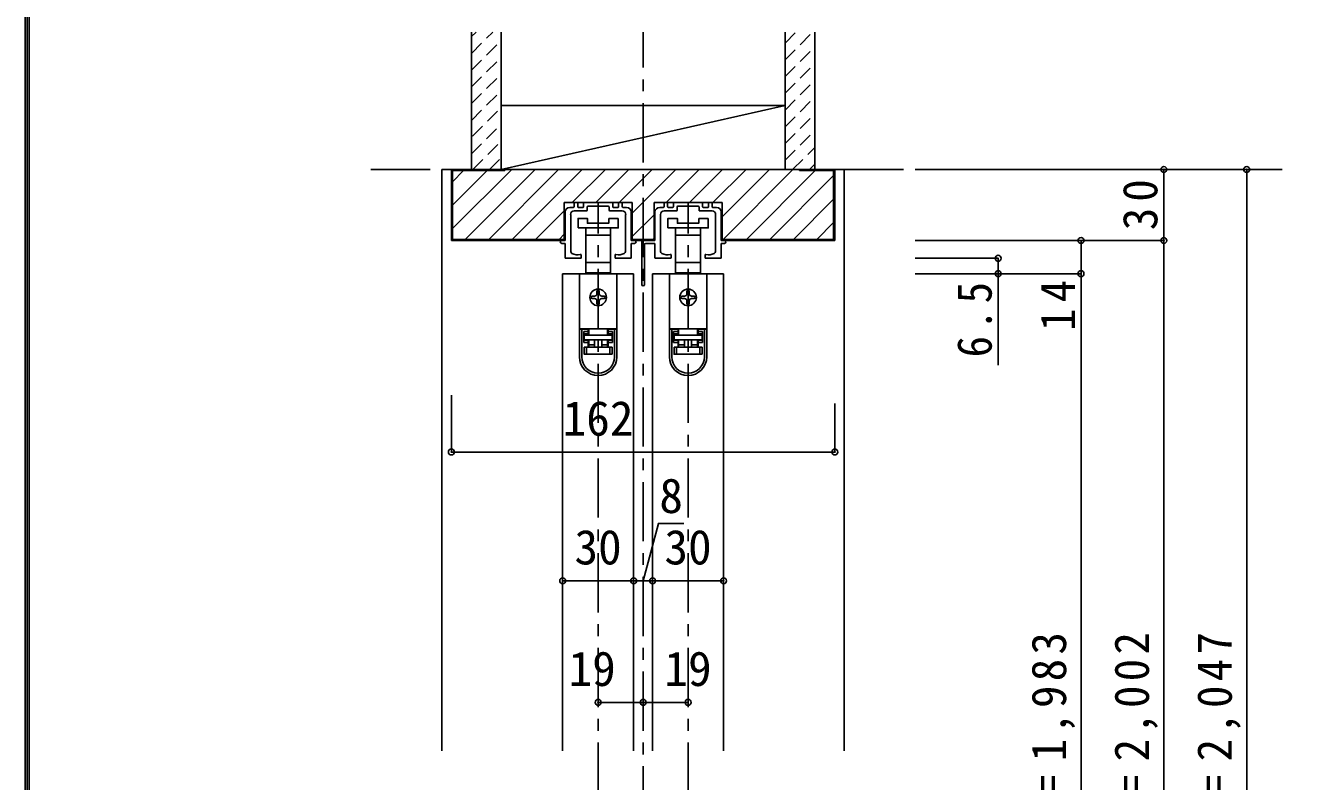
# Model space of a CAD drawing. Units: millimetres, scale not verified. Extents: x -973 to 977, y -718 to 696.
# Drawn here: x -973 to -438, y -319 to 0 of the extents above; entities that cross this region are included whole.
import ezdxf
from ezdxf.enums import TextEntityAlignment as Align

# ---------------------------------------------------------------- set-up
doc = ezdxf.new("R2010")
doc.units = ezdxf.units.MM
doc.header["$LTSCALE"] = 5
doc.header["$PDMODE"] = 32
doc.header["$PDSIZE"] = 2.5
doc.linetypes.add('CHAIN1', pattern=[8, 5, -1, 1, -1])
doc.linetypes.add('DASHED1', pattern=[1.8, 1.2, -0.6])
for name, color, linetype in [('0-1_通り芯', 4, 'CHAIN1'), ('0-2_柱', 3, 'Continuous'), ('0-3_仕上げ', 2, 'Continuous'), ('0-4_枠', 3, 'Continuous'), ('0-6_扉', 6, 'Continuous'), ('0-7_金物', 7, 'Continuous'), ('0-B_寸法', 7, 'Continuous'), ('0-C_ハッチ', 4, 'DASHED1'), ('F-1_枠', 6, 'Continuous')]:
    doc.layers.add(name, color=color, linetype=linetype)
doc.styles.add('ＭＳ ゴシック', font='')
doc.styles.get('ＭＳ ゴシック').set_extended_font_data('MS Gothic')

# ---------------------------------------------------------------- blocks, each defined once
blk = doc.blocks.new('下荷重(戸車)')
at = {"layer": '0-7_金物'}
for p, q in [((8.5, 37.107), (4.5, 37.107)), ((5.25, 30.107), (5.25, 33.107)), ((-5.25, 30.107), (0, 30.107)), ((0, 30.107), (5.25, 30.107)), ((5.25, 18.507), (5.25, 30.107)), ((0, 18.507), (-5.25, 18.507)), ((-5.25, 18.507), (-5.25, 14.107)), ((5.25, 18.507), (0, 18.507)), ((5.25, 14.107), (5.25, 18.507)), ((7.9, 13.807), (-7.9, 13.807)), ((-7.9, 13.807), (-7.9, -9.493)), ((-5.25, 14.107), (-4, 14.107)), ((-4, 14.107), (-4, 13.807)), ((4, 14.107), (-4, 14.107)), ((4, 14.107), (5.25, 14.107)), ((4, 13.807), (4, 14.107)), ((7.9, 13.807), (7.9, -9.493)), ((-0.5, 6.307), (-0.5, 5.307)), ((0.5, 5.307), (0.5, 6.307)), ((-1.5, 4.307), (-2.5, 4.307)), ((-2.5, 3.307), (-1.5, 3.307)), ((-0.5, 2.307), (-0.5, 1.307)), ((0.5, 1.307), (0.5, 2.307)), ((2.5, 4.307), (1.5, 4.307)), ((1.5, 3.307), (2.5, 3.307)), ((7.9, -9.493), (-7.9, -9.493)), ((-7.9, -9.493), (-7.9, -9.593)), ((-6.9, -9.593), (-7.9, -9.593)), ((-7.9, -9.593), (-7.9, -21.293)), ((-4.2, -9.593), (-6.9, -9.593)), ((-6.9, -21.293), (-6.9, -9.593)), ((-6.1, -10.593), (-6.1, -15.293)), ((-6.1, -10.593), (-4.2, -10.593)), ((-4.9, -9.593), (-4.9, -9.493)), ((-4.2, -9.593), (-4.2, -10.593)), ((-4, -11.693), (-4, -9.493)), ((4, -9.493), (4, -11.693)), ((6.9, -9.593), (4.2, -9.593)), ((4.2, -10.593), (4.2, -9.593)), ((4.2, -11.593), (4.2, -10.593)), ((4.2, -10.593), (6.1, -10.593)), ((4.9, -9.493), (4.9, -9.593)), ((6.1, -15.293), (6.1, -10.593)), ((6.9, -9.593), (6.9, -21.293)), ((7.9, -9.593), (6.9, -9.593)), ((7.9, -9.493), (7.9, -9.593)), ((7.9, -21.293), (7.9, -9.593)), ((-6.1, -14.293), (-4.2, -14.293)), ((-4.2, -15.293), (-6.1, -15.293)), ((-5.9, -11.693), (-5.9, -12.193)), ((-4, -11.693), (-5.9, -11.693)), ((-5.9, -12.193), (5.9, -12.193)), ((-5.9, -14.193), (-5.9, -12.193)), ((5.9, -14.193), (-5.9, -14.193)), ((-4.2, -14.293), (-4.2, -15.293)), ((-4.2, -15.293), (-4.2, -17.193)), ((-4, -16.193), (-4, -14.193)), ((-1.5, -14.193), (-1.5, -17.193)), ((1.5, -14.193), (1.5, -17.193)), ((5.9, -11.693), (4, -11.693)), ((6.1, -11.593), (4.2, -11.593)), ((6.1, -15.293), (4.2, -15.293)), ((4.2, -17.193), (4.2, -15.293)), ((5.9, -12.193), (5.9, -11.693)), ((5.9, -12.193), (5.9, -14.193)), ((-5.9, -17.193), (-4.9, -17.193)), ((-4.9, -17.193), (4.9, -17.193)), ((-4.9, -17.193), (-4.9, -20.193)), ((4.9, -20.193), (-4.9, -20.193)), ((1.5, -16.193), (4, -16.193)), ((4.9, -17.193), (5.9, -17.193)), ((5.9, -17.193), (5.9, -20.193))]:
    blk.add_line(p, q, dxfattribs=at)
for points in [[(-8.5, 33.107), (0, 33.107), (8.5, 33.107), (8.5, 37.107)], [(4.5, 37.107), (4.5, 35.107), (-4.5, 35.107), (-4.5, 37.107), (-8.5, 37.107), (-8.5, 33.107)], [(-5.25, 33.107), (-5.25, 30.107), (-5.25, 18.507)], [(-4.2, -10.593), (-4.2, -11.593), (-6.1, -11.593)], [(4, -14.193), (4, -16.193), (4, -17.193)], [(4.2, -15.293), (4.2, -14.293), (6.1, -14.293)], [(-4.9, -20.193), (-5.9, -20.193), (-5.9, -17.193)], [(-4, -17.193), (-4, -16.193), (-1.5, -16.193)], [(5.9, -20.193), (4.9, -20.193), (4.9, -17.193)]]:
    blk.add_lwpolyline(points, dxfattribs=at)
blk.add_circle((0, 3.807), 3.5, dxfattribs=at)
for centre, radius, start, end in [((0, 6.307), 0.5, 90, 180), ((0, 6.307), 0.5, 0, 90), ((-2.5, 3.807), 0.5, 90, 180), ((-2.5, 3.807), 0.5, 180, 270), ((-1.5, 5.307), 1, 270, 0), ((-1.5, 2.307), 1, 0, 90), ((0, 1.307), 0.5, 180, 270), ((0, 1.307), 0.5, 270, 0), ((1.5, 5.307), 1, 180, 270), ((1.5, 2.307), 1, 90, 180), ((2.5, 3.807), 0.5, 0, 90), ((2.5, 3.807), 0.5, 270, 0), ((0, -21.293), 7.9, 180, 0), ((0, -21.293), 6.9, 180, 0)]:
    blk.add_arc(centre, radius, start, end, dxfattribs=at)
blk = doc.blocks.new('03')
at = {"layer": '0-B_寸法'}
for p, q in [((-13.079, 5.476), (-13.079, -6.524)), ((-11.079, 7.476), (-9.529, 7.476)), ((-9.229, 7.776), (-9.229, 9.176)), ((-9.229, 5.976), (-4.029, 5.976)), ((-8.029, 9.476), (-8.929, 9.476)), ((-7.729, 7.776), (-7.729, 9.176)), ((-5.529, 7.476), (-7.429, 7.476)), ((-5.229, 9.176), (-5.229, 7.776)), ((-4.929, 9.476), (6.771, 9.476)), ((-3.729, 6.276), (-3.729, 7.676)), ((-3.429, 7.976), (0.621, 7.976)), ((0.921, 8.276), (0.621, 7.976)), ((0.921, 8.276), (1.221, 7.976)), ((5.271, 7.976), (1.221, 7.976)), ((5.571, 6.276), (5.571, 7.676)), ((11.071, 5.976), (5.871, 5.976)), ((7.071, 9.176), (7.071, 7.776)), ((7.371, 7.476), (9.271, 7.476)), ((9.571, 7.776), (9.571, 9.176)), ((9.871, 9.476), (10.771, 9.476)), ((11.071, 7.776), (11.071, 9.176)), ((12.921, 7.476), (11.371, 7.476)), ((14.921, 5.476), (14.921, -6.524)), ((-10.679, -11.096), (-10.679, 4.476)), ((12.521, -11.096), (12.521, 4.476)), ((-18.679, -25.124), (-18.679, -7.024)), ((-18.179, -6.524), (-13.079, -6.524)), ((-17.479, -25.124), (-17.479, -8.224)), ((-16.979, -7.724), (-13.079, -7.724)), ((-13.079, -13.724), (-13.079, -7.724)), ((16.321, -6.524), (14.921, -6.524)), ((16.321, -7.724), (14.921, -7.724)), ((14.921, -13.724), (14.921, -7.724)), ((-12.779, -14.024), (-6.529, -14.024)), ((-6.229, -13.724), (-6.229, -12.649)), ((8.071, -13.724), (8.071, -12.649)), ((14.621, -14.024), (8.371, -14.024))]:
    blk.add_line(p, q, dxfattribs=at)
for centre, radius, start, end in [((-11.079, 5.476), 2, 90, 180), ((-9.229, 4.476), 1.5, 90, 180), ((-9.529, 7.776), 0.3, 270, 0), ((-8.929, 9.176), 0.3, 90, 180), ((-8.029, 9.176), 0.3, 0, 90), ((-7.429, 7.776), 0.3, 180, 270), ((-5.529, 7.776), 0.3, 270, 0), ((-4.929, 9.176), 0.3, 90, 180), ((-4.029, 6.276), 0.3, 270, 0), ((-3.429, 7.676), 0.3, 90, 180), ((5.271, 7.676), 0.3, 0, 90), ((5.871, 6.276), 0.3, 180, 270), ((6.771, 9.176), 0.3, 0, 90), ((7.371, 7.776), 0.3, 180, 270), ((9.271, 7.776), 0.3, 270, 0), ((9.871, 9.176), 0.3, 90, 180), ((10.771, 9.176), 0.3, 0, 90), ((11.371, 7.776), 0.3, 180, 270), ((11.071, 4.476), 1.5, 0, 90), ((12.921, 5.476), 2, 0, 90), ((-18.179, -7.024), 0.5, 90, 180), ((-16.979, -8.224), 0.5, 90, 180), ((16.321, -7.124), 0.6, 0, 90), ((16.321, -7.124), 0.6, 270, 0), ((-12.779, -13.724), 0.3, 180, 270), ((-9.679, -11.096), 1, 180, 243.25632), ((-7.879, -7.524), 5, 243.25632, 284.75682), ((-6.529, -12.649), 0.3, 0, 104.75682), ((-6.529, -13.724), 0.3, 270, 0), ((8.371, -12.649), 0.3, 75.24318, 180), ((8.371, -13.724), 0.3, 180, 270), ((9.721, -7.524), 5, 255.24318, 296.74368), ((11.521, -11.096), 1, 296.74368, 0), ((14.621, -13.724), 0.3, 270, 0), ((-18.079, -25.124), 0.6, 180, 0)]:
    blk.add_arc(centre, radius, start, end, dxfattribs=at)
blk = doc.blocks.new('02')
at = {"layer": '0-B_寸法'}
for p, q in [((-12, 6.623), (-10.45, 6.623)), ((-10.15, 6.923), (-10.15, 8.323)), ((-8.95, 8.623), (-9.85, 8.623)), ((-8.65, 6.923), (-8.65, 8.323)), ((-6.45, 6.623), (-8.35, 6.623)), ((-6.15, 8.323), (-6.15, 6.923)), ((-5.85, 8.623), (5.85, 8.623)), ((-4.65, 5.423), (-4.65, 6.823)), ((-4.35, 7.123), (-0.3, 7.123)), ((0, 7.423), (-0.3, 7.123)), ((0, 7.423), (0.3, 7.123)), ((4.35, 7.123), (0.3, 7.123)), ((4.65, 5.423), (4.65, 6.823)), ((6.15, 8.323), (6.15, 6.923)), ((6.45, 6.623), (8.35, 6.623)), ((8.65, 6.923), (8.65, 8.323)), ((8.95, 8.623), (9.85, 8.623)), ((10.15, 6.923), (10.15, 8.323)), ((12, 6.623), (10.45, 6.623)), ((-14, 4.623), (-14, -7.377)), ((-11.6, -11.949), (-11.6, 3.623)), ((-10.15, 5.123), (-4.95, 5.123)), ((10.15, 5.123), (4.95, 5.123)), ((11.6, -11.949), (11.6, 3.623)), ((14, 4.623), (14, -7.377)), ((-15.4, -7.377), (-14, -7.377)), ((-15.4, -8.577), (-14, -8.577)), ((-14, -14.577), (-14, -8.577)), ((15.4, -7.377), (14, -7.377)), ((15.4, -8.577), (14, -8.577)), ((14, -14.577), (14, -8.577)), ((-13.7, -14.877), (-7.45, -14.877)), ((-7.15, -14.577), (-7.15, -13.502)), ((7.15, -14.577), (7.15, -13.502)), ((13.7, -14.877), (7.45, -14.877))]:
    blk.add_line(p, q, dxfattribs=at)
for centre, radius, start, end in [((-12, 4.623), 2, 90, 180), ((-10.45, 6.923), 0.3, 270, 0), ((-9.85, 8.323), 0.3, 90, 180), ((-8.95, 8.323), 0.3, 0, 90), ((-8.35, 6.923), 0.3, 180, 270), ((-6.45, 6.923), 0.3, 270, 0), ((-5.85, 8.323), 0.3, 90, 180), ((-4.95, 5.423), 0.3, 270, 0), ((-4.35, 6.823), 0.3, 90, 180), ((4.35, 6.823), 0.3, 0, 90), ((4.95, 5.423), 0.3, 180, 270), ((5.85, 8.323), 0.3, 0, 90), ((6.45, 6.923), 0.3, 180, 270), ((8.35, 6.923), 0.3, 270, 0), ((8.95, 8.323), 0.3, 90, 180), ((9.85, 8.323), 0.3, 0, 90), ((10.45, 6.923), 0.3, 180, 270), ((12, 4.623), 2, 0, 90), ((-10.15, 3.623), 1.5, 90, 180), ((10.15, 3.623), 1.5, 0, 90), ((-15.4, -7.977), 0.6, 90, 180), ((-15.4, -7.977), 0.6, 180, 270), ((15.4, -7.977), 0.6, 0, 90), ((15.4, -7.977), 0.6, 270, 0), ((-13.7, -14.577), 0.3, 180, 270), ((-10.6, -11.949), 1, 180, 243.25632), ((-8.8, -8.377), 5, 243.25632, 284.75682), ((-7.45, -13.502), 0.3, 0, 104.75682), ((-7.45, -14.577), 0.3, 270, 0), ((7.45, -13.502), 0.3, 75.24318, 180), ((7.45, -14.577), 0.3, 180, 270), ((8.8, -8.377), 5, 255.24318, 296.74368), ((10.6, -11.949), 1, 296.74368, 0), ((13.7, -14.577), 0.3, 270, 0)]:
    blk.add_arc(centre, radius, start, end, dxfattribs=at)

msp = doc.modelspace()

# ---------------------------------------------------------------- linework, layer by layer
at = {"layer": '0-1_通り芯'}
for p, q in [((-712.347, -577.5), (-712.347, -2.5)), ((-827.347, -60.5), (-438.347, -60.5)), ((-731.347, -567.5), (-731.347, -74.5)), ((-693.347, -567.5), (-693.347, -74.5))]:
    msp.add_line(p, q, dxfattribs=at)
at = {"layer": '0-2_柱', "color": 7}
msp.add_line((-772.347, -60.5), (-652.347, -33.5), dxfattribs=at)
at = {"layer": '0-2_柱'}
for p, q in [((-772.347, -33.5), (-652.347, -33.5)), ((-772.347, -60.5), (-652.347, -60.5))]:
    msp.add_line(p, q, dxfattribs=at)
at = {"layer": '0-3_仕上げ'}
for p, q in [((-784.847, -60.5), (-784.847, -2.5)), ((-772.347, -60.5), (-772.347, -2.5)), ((-652.347, -60.5), (-652.347, -2.5)), ((-639.847, -60.5), (-639.847, -2.5))]:
    msp.add_line(p, q, dxfattribs=at)
at = {"layer": '0-4_枠', "color": 4}
for p, q in [((-797.347, -60.5), (-793.347, -60.5)), ((-797.347, -60.5), (-797.347, -306)), ((-627.347, -60.5), (-631.347, -60.5)), ((-627.347, -306), (-627.347, -60.5))]:
    msp.add_line(p, q, dxfattribs=at)
at = {"layer": '0-4_枠'}
for p, q in [((-793.347, -90.5), (-793.347, -60.5)), ((-631.347, -60.5), (-793.347, -60.5)), ((-792.847, -90), (-792.847, -61)), ((-646.347, -61), (-646.347, -60.5)), ((-646.347, -61), (-631.847, -61)), ((-631.847, -90), (-631.847, -61)), ((-631.347, -90.5), (-631.347, -60.5)), ((-745.747, -90.5), (-745.747, -74.5)), ((-716.947, -74.5), (-745.747, -74.5)), ((-716.947, -90.5), (-716.947, -74.5)), ((-707.747, -90.5), (-707.747, -74.5)), ((-678.947, -74.5), (-707.747, -74.5)), ((-678.947, -90.5), (-678.947, -74.5)), ((-745.747, -90.5), (-793.347, -90.5)), ((-792.847, -90), (-745.747, -90)), ((-707.747, -90), (-716.947, -90)), ((-707.747, -90.5), (-716.947, -90.5)), ((-631.847, -90), (-678.947, -90)), ((-631.347, -90.5), (-678.947, -90.5))]:
    msp.add_line(p, q, dxfattribs=at)
msp.add_lwpolyline([(-770.847, -60.5), (-770.847, -61), (-792.847, -61)], dxfattribs=at)
at = {"layer": '0-6_扉'}
for p, q in [((-716.347, -104.5), (-746.347, -104.5)), ((-746.347, -104.5), (-746.347, -306)), ((-716.347, -104.5), (-716.347, -306)), ((-678.347, -104.5), (-708.347, -104.5)), ((-708.347, -104.5), (-708.347, -306)), ((-678.347, -104.5), (-678.347, -306))]:
    msp.add_line(p, q, dxfattribs=at)
at = {"layer": '0-B_寸法', "color": 4}
for p, q in [((-457.347, -60.5), (-597.347, -60.5)), ((-492.347, -60.5), (-492.347, -90.5)), ((-457.347, -60.5), (-457.347, -555.5)), ((-492.347, -90.5), (-597.347, -90.5)), ((-527.347, -90.5), (-527.347, -104.5)), ((-492.347, -567.5), (-492.347, -90.5)), ((-562.347, -98), (-597.347, -98)), ((-562.347, -98), (-562.347, -143.077)), ((-527.347, -104.5), (-597.347, -104.5)), ((-527.347, -104.5), (-527.347, -547.5)), ((-793.347, -179.804), (-793.347, -155.746)), ((-631.347, -179.804), (-631.347, -159.246)), ((-793.347, -179.804), (-631.347, -179.804)), ((-746.347, -234.173), (-678.347, -234.173)), ((-731.347, -285.499), (-712.347, -285.499)), ((-712.347, -285.499), (-693.347, -285.499))]:
    msp.add_line(p, q, dxfattribs=at)
msp.add_lwpolyline([(-712.347, -234.173), (-705.888, -209.963), (-695.095, -209.963)], dxfattribs=at)
at = {"layer": '0-B_寸法'}
for p in [(-492.347, -60.5), (-457.347, -60.5), (-527.347, -90.5), (-492.347, -90.5), (-562.347, -98), (-562.347, -104.5), (-527.347, -104.5), (-793.347, -179.804), (-631.347, -179.804), (-746.347, -234.173), (-716.347, -234.173), (-708.347, -234.173), (-678.347, -234.173), (-731.347, -285.499), (-712.347, -285.499), (-693.347, -285.499)]:
    msp.add_point(p, dxfattribs=at)
at = {"layer": '0-C_ハッチ'}
for p, q in [((-784.819, -11.466), (-775.853, -2.5)), ((-784.819, -4.395), (-782.924, -2.5)), ((-652.347, -14.174), (-640.673, -2.5)), ((-652.347, -7.103), (-647.744, -2.5)), ((-784.819, -18.537), (-772.319, -6.037)), ((-652.347, -21.246), (-639.847, -8.746)), ((-784.819, -25.608), (-772.319, -13.108)), ((-652.347, -28.317), (-639.847, -15.817)), ((-784.819, -32.679), (-772.319, -20.179)), ((-652.347, -35.388), (-639.847, -22.888)), ((-784.819, -39.751), (-772.319, -27.251)), ((-652.347, -42.459), (-639.847, -29.959)), ((-784.497, -46.5), (-772.319, -34.322)), ((-652.347, -49.53), (-639.847, -37.03)), ((-784.847, -53.921), (-772.319, -41.393)), ((-652.347, -56.601), (-639.847, -44.101)), ((-784.355, -60.5), (-772.319, -48.464)), ((-649.175, -60.5), (-639.847, -51.172)), ((-777.284, -60.5), (-772.319, -55.535)), ((-642.104, -60.5), (-639.847, -58.243))]:
    msp.add_line(p, q, dxfattribs=at)
at = {"layer": '0-C_ハッチ', "linetype": 'Continuous'}
for p, q in [((-792.847, -85.486), (-767.861, -60.5)), ((-792.847, -75.587), (-778.261, -61)), ((-792.847, -65.687), (-788.16, -61)), ((-787.462, -90), (-757.962, -60.5)), ((-777.562, -90), (-748.062, -60.5)), ((-767.663, -90), (-738.163, -60.5)), ((-742.263, -74.5), (-728.263, -60.5)), ((-732.364, -74.5), (-718.364, -60.5)), ((-722.464, -74.5), (-708.464, -60.5)), ((-716.947, -78.882), (-698.565, -60.5)), ((-702.665, -74.5), (-688.665, -60.5)), ((-692.766, -74.5), (-678.766, -60.5)), ((-682.866, -74.5), (-668.866, -60.5)), ((-678.947, -80.48), (-658.967, -60.5)), ((-678.567, -90), (-649.067, -60.5)), ((-668.668, -90), (-639.668, -61)), ((-658.768, -90), (-631.847, -63.079)), ((-648.869, -90), (-631.847, -72.978)), ((-757.763, -90), (-745.747, -77.984)), ((-716.947, -88.782), (-707.747, -79.582)), ((-638.969, -90), (-631.847, -82.878)), ((-747.864, -90), (-745.747, -87.883)), ((-708.266, -90), (-707.747, -89.481))]:
    msp.add_line(p, q, dxfattribs=at)
at = {"layer": 'F-1_枠'}
for p, q in [((-973.347, 695.833), (-973.347, -700.833)), ((-972.514, 695.833), (-972.514, -700.833)), ((-971.68, 695.833), (-971.68, -700.833))]:
    msp.add_line(p, q, dxfattribs=at)

# ---------------------------------------------------------------- block references
at = {"layer": '0-7_金物'}
for name, p in [('02', (-731.347, -83.123)), ('03', (-694.268, -83.976)), ('下荷重(戸車)', (-731.347, -118.307)), ('下荷重(戸車)', (-693.347, -118.307))]:
    msp.add_blockref(name, p, dxfattribs=at)

# ---------------------------------------------------------------- texts
at = {"layer": '0-B_寸法', "style": 'ＭＳ ゴシック'}
for s, p in [('162', (-746.347, -177.304)), ('8', (-705.491, -209.963)), ('30', (-741.347, -231.673)), ('30', (-703.347, -231.673)), ('19', (-743.847, -282.999)), ('19', (-703.347, -282.999))]:
    msp.add_text(s, height=14.66, dxfattribs=at).set_placement(p, align=Align.BOTTOM_LEFT)
at = {"layer": '0-B_寸法', "char_height": 14.66, "attachment_point": 7, "rotation": 90, "style": 'ＭＳ ゴシック'}
for s, insert in [('\\T1.27;\\W0.95;30', (-494.847, -86.125)), ('\\T1.27;\\W0.9;6.5', (-564.847, -139.817)), ('\\T1.27;\\W0.95;14', (-529.847, -128.642)), ('\\T1.19;\\W0.95;枠内＝2,002', (-494.847, -378.25)), ('\\T1.19;\\W0.95;ＤＨ＝1,983', (-529.847, -378.25)), ('\\T1.19;\\W0.95;枠外＝2,047', (-459.847, -378.25))]:
    msp.add_mtext(s, dxfattribs=dict(at, insert=insert))

doc.saveas('drawing.dxf')
